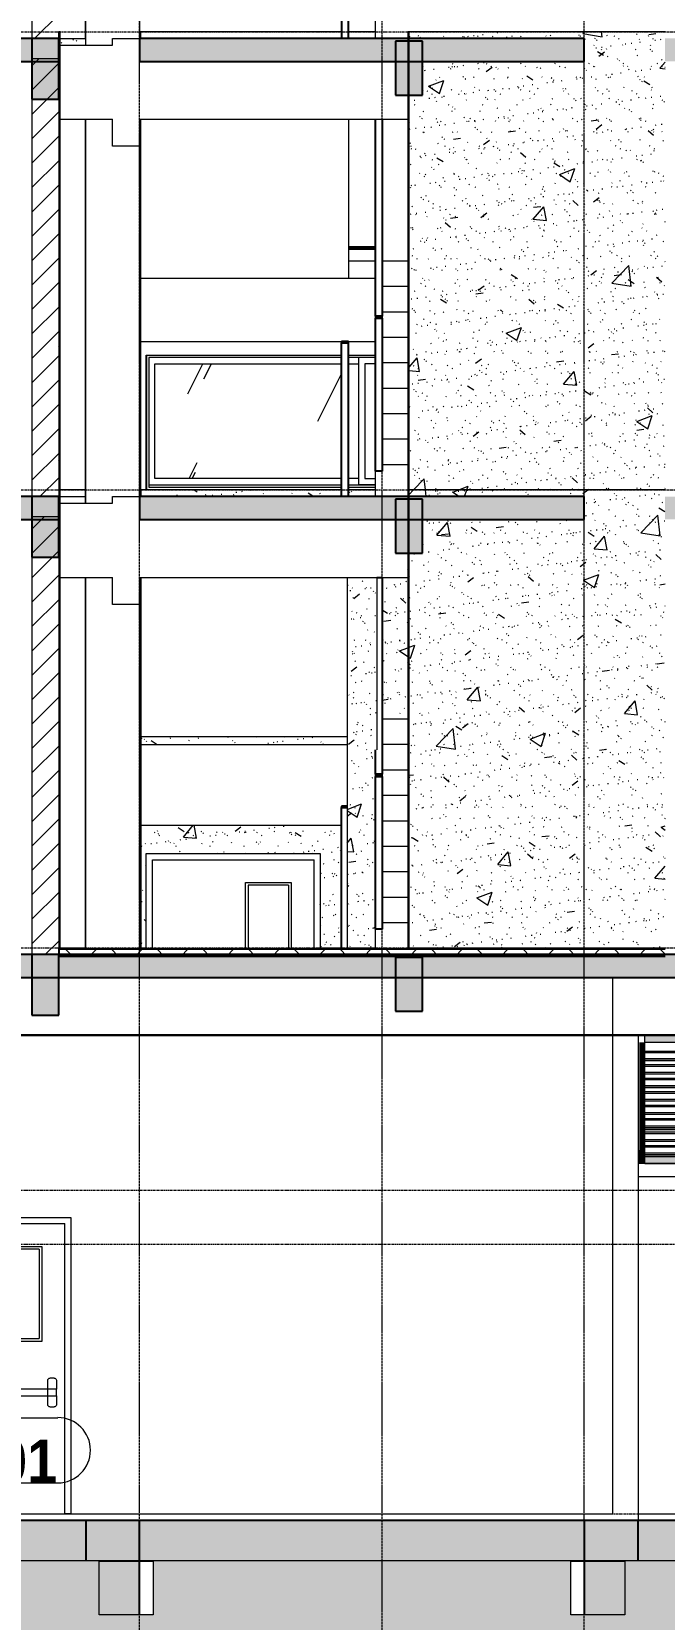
# Model space of a CAD drawing. Header units: millimetres. Extents: x 25061 to 259291, y -8723 to 35400.
# Drawn here: x 41853 to 46546, y -2783 to 9000 of the extents above; entities that cross this region are included whole.
import ezdxf

# ---------------------------------------------------------------- set-up
doc = ezdxf.new("R2010")
doc.units = ezdxf.units.MM
for name, pattern in [('1 NÉT CALL OUT', [6, 3, -3]), ('Centre', [31.75, 6.35, -4.7625, 15.875, -4.7625]), ('Grid Line', [22.225, 12.7, -3.175, 3.175, -3.175])]:
    doc.linetypes.add(name, pattern=pattern)
for name, color, linetype, lineweight in [('0-1', 7, 'Continuous', 5), ('A-CLNG-3', 13, 'Continuous', 18), ('A-CLNG-PATT-3', 13, 'Continuous', 9), ('A-DETL-GENF-1', 9, 'Continuous', 9), ('A-DETL-THIN', 151, 'Continuous', 9), ('A-DOOR', 31, 'Continuous', 9), ('A-DOOR-FRAM', 31, 'Continuous', 9), ('A-DOOR-IDEN', 31, 'Continuous', 9), ('A-FLOR-1', 10, 'Continuous', 25), ('A-FLOR-3', 192, 'Continuous', 25), ('A-FLOR-LEVL-2', 51, 'Centre', 9), ('A-FLOR-PATT-1', 7, 'Continuous', 9), ('A-FLOR-PATT-3', 8, 'Continuous', 9), ('A-GLAZ', 151, 'Continuous', 9), ('A-GLAZ-1', 7, '1 NÉT CALL OUT', 9), ('A-GLAZ-CWMG', 51, 'Continuous', 9), ('A-WALL', 113, 'Continuous', 9), ('A-WALL-1', 113, 'Continuous', 18), ('A-WALL-PATT-4', 111, 'Continuous', 9), ('I-WALL', 2, 'Continuous', 9), ('I-WALL-3', 2, 'Continuous', 18), ('S-BEAM-1', 12, 'Continuous', 5), ('S-BEAM-2', 10, 'Continuous', 25), ('S-BEAM-3', 7, 'Continuous', 9), ('S-COLS-1', 7, 'Continuous', 9), ('S-GRID-1', 1, 'Grid Line', 9), ('S-STRS', 31, 'Continuous', 9)]:
    doc.layers.add(name, color=color, linetype=linetype, lineweight=lineweight)
doc.styles.add('Arial_B_1', font='arialbd.ttf', dxfattribs={"width": 0.9, "height": 320})
pattern_1 = [(63.435, (82989.9, 14236.3), (-0.002, 1625.6), [567.96, -3066.99]), (63.435, (81364.3, 14236.3), (-0.002, 1625.6), [567.96, -3066.99]), (63.435, (83768.1, 14550.35), (-0.002, 1625.6), [567.96, -3066.99]), (63.435, (82142.5, 14550.35), (-0.002, 1625.6), [567.96, -3066.99]), (63.435, (83650.3, 14439.5), (-0.002, 1625.6), [567.96, -3066.99]), (63.435, (82024.7, 14439.5), (-0.002, 1625.6), [567.96, -3066.99]), (63.435, (83530.26, 15074.4), (-0.002, 1625.6), [276.055, -3358.896]), (63.435, (81904.66, 15074.4), (-0.002, 1625.6), [276.055, -3358.896]), (63.435, (83451.74, 14976.15), (-0.002, 1625.6), [567.96, -3066.99]), (63.435, (81826.14, 14976.15), (-0.002, 1625.6), [567.96, -3066.99]), (63.435, (83465.6, 15046.7), (-0.002, 1625.6), [567.96, -3066.99]), (63.435, (81840, 15046.7), (-0.002, 1625.6), [567.96, -3066.99]), (63.435, (82809.74, 14737.2), (-0.002, 1625.6), [567.96, -3066.99]), (63.435, (81184.14, 14737.2), (-0.002, 1625.6), [567.96, -3066.99]), (63.435, (82823.6, 14820.35), (-0.002, 1625.6), [567.96, -3066.99]), (63.435, (81198, 14820.35), (-0.002, 1625.6), [567.96, -3066.99]), (63.435, (82827.3, 14880.3), (-0.002, 1625.6), [567.96, -3066.99]), (63.435, (81201.7, 14880.3), (-0.002, 1625.6), [567.96, -3066.99])]
pattern_2 = [(50, (81080.3, 14125), (1165.978, -102.01), [121.92, -1341.12]), (355, (81080.3, 14125), (-225.554, 1222.763), [97.536, -1072.896]), (100.451, (81177.5, 14116.5), (940.433, 1120.746), [103.616, -1139.776]), (46.184, (81080.3, 14450.1), (1734.906, -269.074), [182.88, -2011.68]), (96.636, (81224.9, 14427.7), (1519.38, 1583.536), [155.424, -1709.665]), (351.184, (81080.3, 14450.1), (1519.39, 1583.52), [146.304, -1609.344]), (21, (81242.9, 14368.8), (970.332, -654.498), [121.92, -1341.12]), (326, (81242.9, 14368.8), (395.533, 1178.804), [97.536, -1072.896]), (71.451, (81323.7, 14314.3), (1365.87, 524.296), [103.616, -1139.776]), (37.5, (81080.3, 14125), (19.767, 541.1527), [53.645, -1006.246, 53.645, -1035.507, -1076.96]), (37.5, (81080.3, 14125), (19.767, 541.1527), [-2149.043, 53.645, -1023.315]), (7.5, (81080.3, 14125), (427.646, 641.156), [53.645, -567.334, 53.645, -981.862, -410.464]), (7.5, (81080.3, 14125), (427.646, 641.156), [-1656.486, 53.645, -356.819]), (327.5, (80717.8, 14125), (867.782, -36.665), [53.645, -352.755, 53.645, -1214.323, -1682.496]), (327.5, (80717.8, 14125), (867.782, -36.665), [-1674.368, 53.645, -1628.85]), (317.5, (80555.2, 14125), (948.028, 162.731), [53.645, -474.675, 53.645, -788.416, -1194.816]), (317.5, (80555.2, 14125), (948.028, 162.731), [-1370.38, 53.645, -1141.17])]
pattern_3 = [(37.5, (81080.3, 14125), (-5.1206, 156.61216), [5.364, -118.181, 5.364, -132.812, -132.08]), (37.5, (81080.3, 14125), (-5.1206, 156.61216), [-261.722, 5.364, -126.716]), (7.5, (81080.3, 14125), (143.847, 229.3842), [5.364, -61.285, 5.364, -105.989, -42.672]), (7.5, (81080.3, 14125), (143.847, 229.3842), [-178.003, 5.364, -37.308]), (327.5, (80980.33, 14125), (253.11758, 0.46008), [5.364, -35.276, 5.364, -140.94, -191.008]), (327.5, (80980.33, 14125), (253.11758, 0.46008), [-186.944, 5.364, -185.644]), (317.5, (80980.33, 14125), (244.3381, 71.3376), [5.364, -14.956, 5.364, -90.546, -109.728]), (317.5, (80980.33, 14125), (244.3381, 71.3376), [-116.23, 5.364, -104.364])]
pattern_4 = [(45, (81080.3, 14125), (-84.8528, 84.8528), [])]
pattern_5 = [(45, (81080.3, 14125), (-90.50967, 90.50967), [])]

# ---------------------------------------------------------------- blocks, each defined once
blk = doc.blocks.new('NCV_TKTC_KET CAU_rvt-1-TKCS_MẶT CẮT 1')
at = {"layer": 'A-FLOR-PATT-1'}
h = blk.add_hatch(color=256, dxfattribs=at)
h.paths.add_polyline_path([(127252, 8780), (127252, 8950), (118852, 8950), (118852, 8780), (126740, 8780)])
h.paths.add_polyline_path([(33955, 8780), (42053, 8780), (42053, 8950), (33653, 8950), (33653, 8780)])
h.paths.add_polyline_path([(46553, 8780), (54953, 8780), (54953, 8950), (46553, 8950)])
h.paths.add_polyline_path([(114352, 8780), (114352, 8950), (105952, 8950), (105952, 8780), (113942, 8780)])
h = blk.add_hatch(color=256, dxfattribs=at)
h.paths.add_polyline_path([(42653, 8780), (45953, 8780), (45953, 8950), (42653, 8950)])
h.paths.add_polyline_path([(118253, 8780), (118253, 8950), (114953, 8950), (114953, 8780), (117941, 8780)])
h = blk.add_hatch(color=256, dxfattribs=at)
h.paths.add_polyline_path([(33653, 5380), (42053, 5380), (42053, 5550), (33653, 5550)])
h.paths.add_polyline_path([(127252, 5380), (127252, 5550), (118852, 5550), (118852, 5380), (126740, 5380)])
h.paths.add_polyline_path([(46553, 5380), (54953, 5380), (54953, 5550), (46553, 5550)])
h.paths.add_polyline_path([(114352, 5380), (114352, 5550), (105952, 5550), (105952, 5380), (113942, 5380)])
h = blk.add_hatch(color=256, dxfattribs=at)
h.paths.add_polyline_path([(42653, 5380), (45953, 5380), (45953, 5550), (42653, 5550), (42653, 5493)])
h.paths.add_polyline_path([(115542, 5380), (118253, 5380), (118253, 5550), (114953, 5550), (114953, 5380)])
h = blk.add_hatch(color=256, dxfattribs=at)
h.paths.add_polyline_path([(127252, 1980), (127252, 2150), (105952, 2150), (105952, 1980), (126740, 1980)])
h.paths.add_polyline_path([(33955, 1980), (54953, 1980), (54953, 2150), (33653, 2150), (33653, 1980)])
h = blk.add_hatch(color=256, dxfattribs=at)
h.paths.add_polyline_path([(126853, -2350), (127253, -2350), (127253, -2050), (105952, -2050), (105952, -2350), (126740, -2350)])
h.paths.add_polyline_path([(33653, -2350), (54953, -2350), (54953, -2050), (33653, -2050)])
at = {"layer": 'S-BEAM-1'}
for points in [[(42053, 8500), (42053, 8950), (41853, 8950), (41853, 8500), (41954, 8500)], [(44753, 8530), (44753, 8930), (44553, 8930), (44553, 8530)], [(42053, 5100), (42053, 5550), (41853, 5550), (41853, 5100), (41954, 5100)], [(44753, 5130), (44753, 5530), (44553, 5530), (44553, 5130)], [(41853, 1700), (42053, 1700), (42053, 2150), (41853, 2150)], [(44753, 1730), (44753, 2130), (44553, 2130), (44553, 1730)], [(42353, -2750), (42653, -2750), (42653, -2050), (42253, -2050), (42253, -2350), (42353, -2350), (42353, -2719)], [(45953, -2750), (46253, -2750), (46253, -2350), (46353, -2350), (46353, -2050), (45953, -2050), (45953, -2715)]]:
    blk.add_hatch(color=256, dxfattribs=at).paths.add_polyline_path(points)
at = {"layer": 'A-FLOR-1'}
for p, q in [((42053, 8950), (33653, 8950)), ((42053, 8780), (42053, 8950)), ((45953, 8950), (42653, 8950)), ((42653, 8950), (42653, 8780)), ((45953, 8780), (45953, 8950)), ((33653, 8780), (42053, 8780)), ((42653, 8780), (45953, 8780)), ((42053, 5550), (33653, 5550)), ((42053, 5380), (42053, 5550)), ((45953, 5550), (42653, 5550)), ((42653, 5550), (42653, 5380)), ((45953, 5380), (45953, 5550)), ((33653, 5380), (42053, 5380)), ((42653, 5380), (45953, 5380)), ((54953, 2150), (33653, 2150)), ((33653, 1980), (54953, 1980)), ((54953, -2050), (33653, -2050)), ((42353, -2350), (42753, -2350)), ((45853, -2350), (46253, -2350))]:
    blk.add_line(p, q, dxfattribs=at)
at = {"layer": 'S-BEAM-2'}
for p, q in [((42053, 8950), (41853, 8950)), ((41853, 8950), (41853, 8500)), ((42053, 8500), (42053, 8950)), ((44753, 8930), (44553, 8930)), ((44553, 8930), (44553, 8530)), ((44753, 8530), (44753, 8930)), ((41853, 8500), (42053, 8500)), ((44553, 8530), (44753, 8530)), ((42053, 5550), (41853, 5550)), ((41853, 5550), (41853, 5100)), ((42053, 5100), (42053, 5550)), ((44753, 5530), (44553, 5530)), ((44553, 5530), (44553, 5130)), ((44753, 5130), (44753, 5530)), ((41853, 5100), (42053, 5100)), ((44553, 5130), (44753, 5130)), ((42053, 2150), (41853, 2150)), ((41853, 2150), (41853, 1700)), ((42053, 1700), (42053, 2150)), ((44753, 2130), (44553, 2130)), ((44553, 2130), (44553, 1730)), ((44753, 1730), (44753, 2130)), ((41853, 1700), (42053, 1700)), ((44553, 1730), (44753, 1730)), ((42653, -2050), (42253, -2050)), ((42253, -2050), (42253, -2350)), ((42653, -2750), (42653, -2050)), ((46353, -2050), (45953, -2050)), ((45953, -2050), (45953, -2750)), ((46353, -2350), (46353, -2050))]:
    blk.add_line(p, q, dxfattribs=at)
at = {"layer": 'S-BEAM-3'}
for p, q in [((42063, 8900), (42453, 8900)), ((42453, 8950), (42653, 8950)), ((42453, 8900), (42453, 8950)), ((42063, 8350), (42453, 8350)), ((42453, 8150), (42453, 8350)), ((42653, 8350), (42653, 8150)), ((42653, 8350), (44643, 8350)), ((42653, 8150), (42453, 8150)), ((42663, 6700), (44152, 6700)), ((44202, 6700), (44403, 6700)), ((42453, 5550), (42653, 5550)), ((42453, 5500), (42453, 5550)), ((42063, 5500), (42453, 5500)), ((42063, 4950), (42453, 4950)), ((42453, 4750), (42453, 4950)), ((42653, 4950), (42653, 4750)), ((42653, 4950), (44643, 4950)), ((42653, 4750), (42453, 4750)), ((42663, 3710), (44193, 3710)), ((42663, 3110), (44152, 3110))]:
    blk.add_line(p, q, dxfattribs=at)
at = {"layer": 'S-COLS-1'}
for p, q in [((42253, 8900), (42253, 11750)), ((42653, 11550), (42653, 8950)), ((42253, 5500), (42253, 8350)), ((42653, 8150), (42653, 5550)), ((42253, 2190), (42253, 4950)), ((42653, 4750), (42653, 2190)), ((45953, 2190), (45953, 2200)), ((46353, 2200), (46353, 2190)), ((46353, 1550), (46353, -2050))]:
    blk.add_line(p, q, dxfattribs=at)
blk = doc.blocks.new('FD_01 - FD_01-1200x2200mm-1787918-TKCS_MẶT CẮT 1')
at = {"layer": 'A-DOOR'}
for p, q in [((43437.564287, 2685), (43777.564287, 2685)), ((43437.564287, 2190), (43437.564287, 2685)), ((43457.564287, 2665), (43457.564287, 2190)), ((43757.564287, 2665), (43457.564287, 2665)), ((43757.564287, 2665), (43757.564287, 2190)), ((43777.564287, 2685), (43777.564287, 2190))]:
    blk.add_line(p, q, dxfattribs=at)
at = {"layer": 'A-DOOR-FRAM'}
for p, q in [((42747.564287, 2190), (42747.564287, 2855)), ((42747.564287, 2855), (43947.564287, 2855)), ((43947.564287, 2190), (43947.564287, 2855)), ((42702.564287, 2200), (42702.564287, 2190)), ((43992.564287, 2190), (43992.564287, 2200))]:
    blk.add_line(p, q, dxfattribs=at)
blk = doc.blocks.new('Railing - 50 x 10mm-V7-TKCS_MẶT CẮT 1')
at = {"layer": ''}
for p, q in [((44153, 10091), (44203, 10091)), ((44153, 8950), (44153, 10091)), ((44203, 8950), (44203, 10091))]:
    blk.add_line(p, q, dxfattribs=at)
blk = doc.blocks.new('Railing - 50 x 10mm-952826-TKCS_MẶT CẮT 1')
at = {"layer": ''}
for p, q in [((44403, 23877), (44403, 23873)), ((44403, 23873), (44453, 23873)), ((44403, 22739), (44403, 23873)), ((44453, 23873), (44453, 23877)), ((44453, 23873), (44453, 22739)), ((44453, 22739), (44403, 22739))]:
    blk.add_line(p, q, dxfattribs=at)
blk = doc.blocks.new('Railing - Railing-V8-TKCS_MẶT CẮT 1')
at = {"layer": ''}
for p, q in [((44403, 7400), (44203, 7400)), ((44203, 7390), (44403, 7390))]:
    blk.add_line(p, q, dxfattribs=at)
for name, p in [('Railing - 50 x 10mm-V7-TKCS_MẶT CẮT 1', (0, 0)), ('Railing - 50 x 10mm-952826-TKCS_MẶT CẮT 1', (0, -17000))]:
    blk.add_blockref(name, p)
blk = doc.blocks.new('Top Rail Type - Top Rail_Internal_-946822-TKCS_MẶT CẮT 1')
at = {"layer": ''}
for p, q in [((44203, 10100), (44153, 10100)), ((44153, 10100), (44153, 10091)), ((44203, 10091), (44203, 10100)), ((44403, 6889), (44403, 8350)), ((44453, 8350), (44453, 6889)), ((44403, 6889), (44403, 6877)), ((44453, 6889), (44403, 6889)), ((44403, 6877), (44453, 6877)), ((44453, 6877), (44453, 6889))]:
    blk.add_line(p, q, dxfattribs=at)
blk = doc.blocks.new('1_FAMILY RVT - W01-WxH 1000x3200-V10-TKCS_MẶT CẮT 1')
at = {"layer": 'A-GLAZ'}
h = blk.add_hatch(dxfattribs=at)
h.set_pattern_fill('FP_2', color=256, style=0, pattern_type=2)
h.set_pattern_definition(pattern_1)
h.paths.add_polyline_path([(44202, 5683), (44280, 5683), (44280, 6536), (44202, 6536), (44202, 5688)])
h.paths.add_polyline_path([(43553, 5683), (44152, 5683), (44152, 6536), (42766, 6536), (42766, 5683)])
h = blk.add_hatch(dxfattribs=at)
h.set_pattern_fill('FP_2', color=256, style=0, pattern_type=2)
h.set_pattern_definition(pattern_1)
h.paths.add_polyline_path([(44403, 5683), (44403, 6536), (44325, 6536), (44325, 5683), (44353, 5683)])
for p, q in [((42703, 6600), (44152, 6600)), ((42703, 6600), (42703, 5600)), ((44202, 6600), (44403, 6600)), ((42722, 6581), (42722, 5619)), ((44152, 6581), (42722, 6581)), ((42766, 6536), (44152, 6536)), ((42766, 5683), (42766, 6536)), ((44403, 6581), (44202, 6581)), ((44202, 6536), (44280, 6536)), ((44280, 5638), (44280, 6581)), ((44403, 6536), (44325, 6536)), ((44325, 6536), (44325, 5683)), ((44152, 5683), (42766, 5683)), ((44280, 5683), (44202, 5683)), ((44325, 5683), (44403, 5683)), ((42722, 5638), (44152, 5638)), ((42722, 5619), (44152, 5619)), ((44202, 5638), (44403, 5638)), ((44202, 5619), (44403, 5619)), ((44403, 5638), (44280, 5638))]:
    blk.add_line(p, q, dxfattribs=at)
blk = doc.blocks.new('Railing - 50 x 10mm-1528282-TKCS_MẶT CẮT 1')
at = {"layer": ''}
for p, q in [((44152, 3243), (44193, 3243)), ((44152, 2190), (44152, 3243)), ((44202, 2190), (44202, 2200))]:
    blk.add_line(p, q, dxfattribs=at)
blk = doc.blocks.new('Railing - Railing-1747845-TKCS_MẶT CẮT 1')
blk.add_blockref('Railing - 50 x 10mm-1528282-TKCS_MẶT CẮT 1', (0, 0))
blk = doc.blocks.new('Top Rail Type - Top Rail_Internal_-1747850-TKCS_MẶT CẮT 1')
at = {"layer": ''}
for p, q in [((44193, 3252), (44152, 3252)), ((44152, 3252), (44152, 3243))]:
    blk.add_line(p, q, dxfattribs=at)
blk = doc.blocks.new('Railing - Railing-1747911-TKCS_MẶT CẮT 1')
for name, p in [('Railing - 50 x 10mm-V7-TKCS_MẶT CẮT 1', (-1, -3400)), ('Railing - 50 x 10mm-952826-TKCS_MẶT CẮT 1', (0, -20400))]:
    blk.add_blockref(name, p)
blk = doc.blocks.new('Top Rail Type - Top Rail_Internal_-1747916-TKCS_MẶT CẮT 1')
at = {"layer": ''}
for p, q in [((44202, 6700), (44152, 6700)), ((44152, 6700), (44152, 6691)), ((44202, 6691), (44202, 6700)), ((44453, 4950), (44453, 4947)), ((44453, 4947), (44413, 4947)), ((44453, 4947), (44453, 3489)), ((44403, 3489), (44403, 3671)), ((44403, 3489), (44403, 3477)), ((44453, 3489), (44403, 3489)), ((44403, 3477), (44453, 3477)), ((44453, 3477), (44453, 3489))]:
    blk.add_line(p, q, dxfattribs=at)
blk = doc.blocks.new('FD_01 - FD_01-1200x2200mm-V12-TKCS_MẶT CẮT 1')
at = {"layer": 'A-DOOR'}
for p, q in [((41588, -15), (41928, -15)), ((41588, -720), (41588, -15)), ((41608, -35), (41608, -700)), ((41908, -35), (41608, -35)), ((41908, -35), (41908, -700)), ((41928, -15), (41928, -720)), ((41608, -700), (41908, -700)), ((41928, -720), (41588, -720)), ((41972, -1075), (41972, -1011)), ((41991, -992), (42016, -992)), ((42035, -1011), (42035, -1075)), ((41297, -1075), (40960, -1075)), ((40960, -1075), (40960, -1125)), ((40960, -1125), (41297, -1125)), ((41297, -1075), (41297, -1125)), ((41972, -1075), (41297, -1075)), ((41297, -1125), (41972, -1125)), ((41972, -1125), (41972, -1075)), ((42035, -1075), (41972, -1075)), ((41972, -1125), (42035, -1125)), ((41972, -1189), (41972, -1125)), ((42035, -1125), (42035, -1075)), ((42035, -1125), (42035, -1189)), ((42016, -1208), (41991, -1208))]:
    blk.add_line(p, q, dxfattribs=at)
at = {"layer": 'A-DOOR', "flags": 128}
for points in [[(41972, -1011), (41972, -1007), (41973, -1003), (41976, -999), (41979, -996), (41982, -994), (41986, -993), (41991, -992)], [(42016, -992), (42020, -993), (42024, -994), (42028, -996), (42031, -999), (42033, -1003), (42035, -1007), (42035, -1011)], [(41991, -1208), (41986, -1207), (41982, -1206), (41979, -1204), (41976, -1201), (41973, -1197), (41972, -1193), (41972, -1189)], [(42035, -1189), (42035, -1193), (42033, -1197), (42031, -1201), (42028, -1204), (42024, -1206), (42020, -1207), (42016, -1208)]]:
    blk.add_lwpolyline(points, dxfattribs=at)
at = {"layer": 'A-DOOR-FRAM'}
for p, q in [((40898, -2000), (40898, 155)), ((40898, 155), (42098, 155)), ((42098, -2000), (42098, 155)), ((40853, -2000), (40898, -2000)), ((42143, -2000), (42098, -2000))]:
    blk.add_line(p, q, dxfattribs=at)
blk = doc.blocks.new('Rectangular Mullion - 50 x 100mm-2333347-TKCS_MẶT CẮT 1')
at = {"layer": 'A-GLAZ-CWMG'}
blk.add_hatch(color=256, dxfattribs=at).paths.add_polyline_path([(46753, 1500), (47303, 1500), (47303, 1550), (46403, 1550), (46403, 1500), (46653, 1500)])
for p, q in [((46403, 1500), (46403, 1550)), ((47303, 1550), (47303, 1500)), ((46403, 1500), (47303, 1500))]:
    blk.add_line(p, q, dxfattribs=at)
blk = doc.blocks.new('Rectangular Mullion - 50 x 100mm-2333349-TKCS_MẶT CẮT 1')
at = {"layer": 'A-GLAZ-CWMG'}
blk.add_hatch(color=256, dxfattribs=at).paths.add_polyline_path([(46753, 600), (47303, 600), (47303, 650), (46403, 650), (46403, 600)])
for p, q in [((46403, 600), (46403, 650)), ((47303, 650), (46403, 650)), ((46403, 600), (47303, 600)), ((47303, 650), (47303, 600))]:
    blk.add_line(p, q, dxfattribs=at)
blk = doc.blocks.new('Rectangular Mullion - 50 x 100mm-V22-TKCS_MẶT CẮT 1')
at = {"layer": 'A-GLAZ-CWMG'}
blk.add_hatch(color=256, dxfattribs=at).paths.add_polyline_path([(46402.564287, 600), (46402.564287, 700), (46352.564287, 700), (46352.564287, 600)])
for q in [(46352.564287, 600), (46402.564287, 700)]:
    blk.add_line((46402.564287, 600), q, dxfattribs=at)
blk = doc.blocks.new('Rectangular Mullion - 50 x 100mm-2333212-TKCS_MẶT CẮT 1')
at = {"layer": 'A-GLAZ-CWMG'}
blk.add_hatch(color=256, dxfattribs=at).paths.add_polyline_path([(38662.635618, 700), (38702.635618, 700), (38702.635618, 800), (38662.635618, 800)])
blk.add_line((38702.635618, 700), (38702.635618, 800), dxfattribs=at)
blk = doc.blocks.new('Rectangular Mullion - MULLION LA SACH-2333351-TKCS_MẶT CẮT 1')
at = {"layer": 'A-GLAZ-CWMG'}
for p, q in [((46403, 734), (47303, 734)), ((46403, 734), (47303, 734)), ((46403, 723), (47303, 723)), ((47303, 676), (46403, 676)), ((46403, 666), (47303, 666)), ((46403, 666), (47303, 666)), ((46403, 665), (47303, 665))]:
    blk.add_line(p, q, dxfattribs=at)
blk = doc.blocks.new('STN_Door Tag - STN_Door Tag-1788670-TKCS_MẶT CẮT 1')
at = {"layer": 'A-DOOR-IDEN'}
for p, q in [((37399, 27404), (38487, 27404)), ((37399, 26921), (38487, 26921))]:
    blk.add_line(p, q, dxfattribs=at)
for centre, start, end in [((37399, 27163), 90, 270), ((38487, 27163), 270, 90)]:
    blk.add_arc(centre, 242, start, end, dxfattribs=at)

msp = doc.modelspace()

# ---------------------------------------------------------------- hatches: boundary and pattern name
at = {"layer": 'A-CLNG-PATT-3'}
h = msp.add_hatch(dxfattribs=at)
h.set_pattern_fill('FP_7', color=256, style=0, pattern_type=2)
h.set_pattern_definition([(0, (81080.3, 14125), (1300.48, 325.12), [53.645, -921.715, 53.645, -6123.635]), (0, (81080.3, 14125), (1300.48, 325.12), [-1029.005, -921.715, 53.645, -1897.075, -3251.2]), (0, (81080.3, 14125), (1300.48, 325.12), [-3901.44, 53.645, -921.715, 53.645, -2222.195]), (0, (81080.3, 14125), (1300.48, 325.12), [-4930.445, -596.595, 53.645, -1571.955]), (120, (81567.98, 14287.56), (-931.8022, 963.6887), [53.645, -921.715, -6177.28]), (120, (81567.98, 14287.56), (-931.8022, 963.6887), [-975.36, 53.645, -921.715, -5201.92]), (120, (81567.98, 14287.56), (-931.8022, 963.6887), [-1950.72, 53.645, -1897.075, -3251.2]), (120, (81567.98, 14287.56), (-931.8022, 963.6887), [-3901.44, 53.645, -921.715, -2275.84]), (120, (81567.98, 14287.56), (-931.8022, 963.6887), [-4876.8, 53.645, -596.595, -1625.6]), (120, (81567.98, 14287.56), (-931.8022, 963.6887), [-5527.04, 53.645, -1571.955]), (240, (81730.54, 14937.8), (-368.6778, -1288.8087), [53.645, -921.715, -6177.28]), (240, (81730.54, 14937.8), (-368.6778, -1288.8087), [-975.36, 53.645, -921.715, -5201.92]), (240, (81730.54, 14937.8), (-368.6778, -1288.8087), [-1950.72, 53.645, -1897.075, -3251.2]), (240, (81730.54, 14937.8), (-368.6778, -1288.8087), [-3901.44, 53.645, -921.715, -2275.84]), (240, (81730.54, 14937.8), (-368.6778, -1288.8087), [-4876.8, 53.645, -596.595, -1625.6]), (240, (81730.54, 14937.8), (-368.6778, -1288.8087), [-5527.04, 53.645, -1571.955])])
h.paths.add_polyline_path([(106252.6, 1550), (126952.6, 1550), (126952.6, 1555), (106252.6, 1555)])
h.paths.add_polyline_path([(33955, 1550), (54652.6, 1550), (54652.6, 1555), (33952.6, 1555), (33952.6, 1550)])
at = {"layer": 'A-DETL-GENF-1'}
h = msp.add_hatch(dxfattribs=at)
h.set_pattern_fill('FP_32', color=256, style=0, pattern_type=2)
h.set_pattern_definition([(0, (81080.3, 14125), (774.192, 774.192), [774.192, -774.192]), (0, (81080.3, 14415.3), (774.192, 774.192), [774.192, -774.192]), (0, (81080.3, 14705.64), (774.192, 774.192), [774.192, -774.192]), (90, (81177.1, 14802.4), (-774.192, 774.192), [774.192, -774.192]), (90, (81467.4, 14802.4), (-774.192, 774.192), [774.192, -774.192]), (90, (81757.7, 14802.4), (-774.192, 774.192), [774.192, -774.192])])
h.paths.add_polyline_path([(29155.7, -4846.7), (131539.2, -4846.7), (131539.2, -172.5), (129801.5, -74.5), (127252.6, -74.5), (127252.6, -2750), (126852.6, -2750), (126852.6, -2350), (122802.7, -2350), (122802.7, -2750), (122402.7, -2750), (122402.7, -2350), (118552.2, -2350), (118552.2, -2750), (118152.4, -2750), (118152.4, -2350), (115052.8, -2350), (115052.8, -2750), (114652.8, -2750), (114652.8, -2350), (111633.9, -2350), (111633.9, -2750), (111215.1, -2750), (111215.1, -2350), (107235.6, -2350), (107235.6, -3550), (107285.6, -3550), (107285.6, -3600), (105055, -3600), (105055, -3550), (105105, -3550), (105105, -2050), (105952.6, -2050), (105952.6, 200), (54952.6, 200), (54952.6, -2050), (55792.6, -2050), (55792.6, -3550), (55842.6, -3550), (55842.6, -3600), (53619.6, -3600), (53619.6, -3550), (53669.6, -3550), (53669.6, -2350), (49690, -2350), (49690, -2750), (49273.2, -2750), (49273.2, -2350), (46252.6, -2350), (46252.6, -2750), (45852.6, -2750), (45852.6, -2350), (42752.6, -2350), (42752.6, -2750), (42352.6, -2750), (42352.6, -2350), (38502.7, -2350), (38502.7, -2750), (38102.7, -2750), (38102.7, -2350), (34052.6, -2350), (34052.6, -2750), (33652.6, -2750), (33652.6, 0), (31103.5, 0), (29155.7, -121.7), (29155.7, -4610)])
at = {"layer": 'A-FLOR-PATT-3'}
h = msp.add_hatch(dxfattribs=at)
h.set_pattern_fill('FP_10', color=256, style=0, pattern_type=2)
h.set_pattern_definition([(45, (81080.3, 14125), (-169.7056, 169.7056), []), (135, (81080.3, 14125), (-169.7056, -169.7056), [])])
h.paths.add_polyline_path([(45953, 2140), (46552.6, 2140), (46552.6, 2190), (42052.6, 2190), (42052.6, 2140), (45153.1, 2140)])
at = {"layer": 'A-WALL-PATT-4'}
h = msp.add_hatch(dxfattribs=at)
h.set_pattern_fill('FP_8', color=256, style=0, pattern_type=2)
h.set_pattern_definition(pattern_5)
h.paths.add_polyline_path([(42052.6, 8950), (42052.6, 12200), (41852.6, 12200), (41852.6, 8950), (41953.7, 8950)])
h = msp.add_hatch(dxfattribs=at)
h.set_pattern_fill('FP_3', color=256, style=0, pattern_type=2)
h.set_pattern_definition(pattern_4)
h.paths.add_polyline_path([(42052.6, 5600), (42062.6, 5600), (42062.6, 9000), (42052.6, 9000), (42052.6, 6101.2)])
h = msp.add_hatch(dxfattribs=at)
h.set_pattern_fill('FP_4', color=256, style=0, pattern_type=2)
h.set_pattern_definition(pattern_2)
h.paths.add_polyline_path([(42662.6, 5600), (42662.6, 8350), (42652.6, 8350), (42652.6, 5600)])
h.paths.add_polyline_path([(42252.6, 8900), (42252.6, 8950), (42062.6, 8950), (42062.6, 8900)])
h.paths.add_polyline_path([(42662.6, 8950), (42662.6, 9000), (42652.6, 9000), (42653.7, 8950)])
h = msp.add_hatch(dxfattribs=at)
h.set_pattern_fill('FP_5', color=256, style=0, pattern_type=2)
h.set_pattern_definition(pattern_3)
h.paths.add_polyline_path([(42662.6, 5600), (42662.6, 8350), (42652.6, 8350), (42652.6, 5600)])
h.paths.add_polyline_path([(42252.6, 8900), (42252.6, 8950), (42062.6, 8950), (42062.6, 8900)])
h.paths.add_polyline_path([(42662.6, 8950), (42662.6, 9000), (42652.6, 9000), (42653.7, 8950)])
h = msp.add_hatch(dxfattribs=at)
h.set_pattern_fill('FP_3', color=256, style=0, pattern_type=2)
h.set_pattern_definition(pattern_4)
h.paths.add_polyline_path([(44642.6, 5600), (44652.6, 5600), (44652.6, 9000), (44642.6, 9000), (44642.6, 6101.2)])
h = msp.add_hatch(dxfattribs=at)
h.set_pattern_fill('FP_4', color=256, style=0, pattern_type=2)
h.set_pattern_definition(pattern_2)
h.paths.add_polyline_path([(46552.6, 5600), (46552.5, 9000), (44652.6, 9000), (44652.6, 8950), (45952.6, 8950), (45952.6, 8780), (44752.6, 8780), (44752.6, 8530), (44652.6, 8530), (44652.6, 5600), (45953, 5600)])
h = msp.add_hatch(dxfattribs=at)
h.set_pattern_fill('FP_5', color=256, style=0, pattern_type=2)
h.set_pattern_definition(pattern_3)
h.paths.add_polyline_path([(46552.6, 5600), (46552.5, 9000), (44652.6, 9000), (44652.6, 8950), (45952.6, 8950), (45952.6, 8780), (44752.6, 8780), (44752.6, 8530), (44652.6, 8530), (44652.6, 5600), (45953, 5600)])
h = msp.add_hatch(dxfattribs=at)
h.set_pattern_fill('FP_8', color=256, style=0, pattern_type=2)
h.set_pattern_definition(pattern_5)
h.paths.add_polyline_path([(41852.6, 5550), (42052.6, 5550), (42052.6, 8800), (41852.6, 8800)])
h = msp.add_hatch(dxfattribs=at)
h.set_pattern_fill('FP_3', color=256, style=0, pattern_type=2)
h.set_pattern_definition(pattern_4)
h.paths.add_polyline_path([(42052.6, 2200), (42062.6, 2200), (42062.6, 5600), (42052.6, 5600), (42052.6, 2451.9)])
h = msp.add_hatch(dxfattribs=at)
h.set_pattern_fill('FP_4', color=256, style=0, pattern_type=2)
h.set_pattern_definition(pattern_2)
h.paths.add_polyline_path([(42652.6, 2200), (42662.6, 2200), (42662.6, 4950), (42652.6, 4950), (42652.6, 2451.9)])
h.paths.add_polyline_path([(42652.6, 5550), (42662.6, 5550), (42662.6, 5600), (42652.6, 5600)])
h = msp.add_hatch(dxfattribs=at)
h.set_pattern_fill('FP_5', color=256, style=0, pattern_type=2)
h.set_pattern_definition(pattern_3)
h.paths.add_polyline_path([(42652.6, 2200), (42662.6, 2200), (42662.6, 4950), (42652.6, 4950), (42652.6, 2451.9)])
h.paths.add_polyline_path([(42652.6, 5550), (42662.6, 5550), (42662.6, 5600), (42652.6, 5600)])
h = msp.add_hatch(dxfattribs=at)
h.set_pattern_fill('FP_4', color=256, style=0, pattern_type=2)
h.set_pattern_definition(pattern_2)
h.paths.add_polyline_path([(42702.6, 2200), (42702.6, 2900), (43992.6, 2900), (43992.6, 2200), (44152.2, 2200), (44152.2, 3110), (42662.6, 3110), (42662.6, 2200)])
h.paths.add_polyline_path([(42662.6, 3710), (44192.6, 3710), (44192.6, 3770), (42662.6, 3770)])
h.paths.add_polyline_path([(42687.2, 5550), (44151.8, 5550), (44151.8, 5600), (42662.6, 5600), (42663.3, 5550)])
h = msp.add_hatch(dxfattribs=at)
h.set_pattern_fill('FP_5', color=256, style=0, pattern_type=2)
h.set_pattern_definition(pattern_3)
h.paths.add_polyline_path([(42702.6, 2200), (42702.6, 2900), (43992.6, 2900), (43992.6, 2200), (44152.2, 2200), (44152.2, 3110), (42662.6, 3110), (42662.6, 2200)])
h.paths.add_polyline_path([(42662.6, 3710), (44192.6, 3710), (44192.6, 3770), (42662.6, 3770)])
h.paths.add_polyline_path([(42687.2, 5550), (44151.8, 5550), (44151.8, 5600), (42662.6, 5600), (42663.3, 5550)])
h = msp.add_hatch(dxfattribs=at)
h.set_pattern_fill('FP_4', color=256, style=0, pattern_type=2)
h.set_pattern_definition(pattern_2)
h.paths.add_polyline_path([(44353.3, 2200), (44402.6, 2200), (44402.6, 4950), (44192.6, 4950), (44192.6, 2200)])
h.paths.add_polyline_path([(44201.8, 5550), (44402.6, 5550), (44402.6, 5600), (44201.8, 5600)])
h = msp.add_hatch(dxfattribs=at)
h.set_pattern_fill('FP_5', color=256, style=0, pattern_type=2)
h.set_pattern_definition(pattern_3)
h.paths.add_polyline_path([(44353.3, 2200), (44402.6, 2200), (44402.6, 4950), (44192.6, 4950), (44192.6, 2200)])
h.paths.add_polyline_path([(44201.8, 5550), (44402.6, 5550), (44402.6, 5600), (44201.8, 5600)])
h = msp.add_hatch(dxfattribs=at)
h.set_pattern_fill('FP_3', color=256, style=0, pattern_type=2)
h.set_pattern_definition(pattern_4)
h.paths.add_polyline_path([(44642.6, 2200), (44652.6, 2200), (44652.6, 5600), (44642.6, 5600), (44642.6, 2451.9)])
h = msp.add_hatch(dxfattribs=at)
h.set_pattern_fill('FP_4', color=256, style=0, pattern_type=2)
h.set_pattern_definition(pattern_2)
h.paths.add_polyline_path([(44652.6, 2200), (46552.6, 2200), (46552.5, 5600), (44652.6, 5600), (44652.6, 5550), (45952.6, 5550), (45952.6, 5380), (44752.6, 5380), (44752.6, 5130), (44652.6, 5130), (44652.6, 2451.9)])
h = msp.add_hatch(dxfattribs=at)
h.set_pattern_fill('FP_5', color=256, style=0, pattern_type=2)
h.set_pattern_definition(pattern_3)
h.paths.add_polyline_path([(44652.6, 2200), (46552.6, 2200), (46552.5, 5600), (44652.6, 5600), (44652.6, 5550), (45952.6, 5550), (45952.6, 5380), (44752.6, 5380), (44752.6, 5130), (44652.6, 5130), (44652.6, 2451.9)])
h = msp.add_hatch(dxfattribs=at)
h.set_pattern_fill('FP_8', color=256, style=0, pattern_type=2)
h.set_pattern_definition(pattern_5)
h.paths.add_polyline_path([(41953.7, 2150), (42052.6, 2150), (42052.6, 5400), (41852.6, 5400), (41852.6, 2150)])
h = msp.add_hatch(dxfattribs=at)
h.set_pattern_fill('FP_5', color=256, style=0, pattern_type=2)
h.set_pattern_definition(pattern_3)
h.paths.add_polyline_path([(44403, 2388.9), (44403, 3670.5), (44412.6, 3670.5), (44412.6, 4950), (44402.6, 4950), (44402.6, 2388.9)])
h = msp.add_hatch(dxfattribs=at)
h.set_pattern_fill('FP_4', color=256, style=0, pattern_type=2)
h.set_pattern_definition(pattern_2)
h.paths.add_polyline_path([(44642.6, 3900), (44642.6, 4950), (44453, 4950), (44453, 3900), (44538.5, 3900)])
h = msp.add_hatch(dxfattribs=at)
h.set_pattern_fill('FP_5', color=256, style=0, pattern_type=2)
h.set_pattern_definition(pattern_3)
h.paths.add_polyline_path([(44642.6, 3900), (44642.6, 4950), (44453, 4950), (44453, 3900), (44538.5, 3900)])

# ---------------------------------------------------------------- linework, layer by layer
at = {"layer": 'A-CLNG-3'}
for p, q in [((54652.6, 1555), (33952.6, 1555)), ((33952.6, 1550), (54652.6, 1550))]:
    msp.add_line(p, q, dxfattribs=at)
at = {"layer": 'A-DETL-THIN'}
for p, q in [((42352.6, -2350), (38502.7, -2350)), ((42352.6, -2750), (42352.6, -2350)), ((45852.6, -2350), (42752.6, -2350)), ((42752.6, -2350), (42752.6, -2750)), ((45852.6, -2750), (45852.6, -2350)), ((49273.2, -2350), (46252.6, -2350)), ((46252.6, -2350), (46252.6, -2750)), ((42752.6, -2750), (42352.6, -2750)), ((46252.6, -2750), (45852.6, -2750))]:
    msp.add_line(p, q, dxfattribs=at)
at = {"layer": 'A-FLOR-3'}
for p, q in [((46552.6, 2190), (42052.6, 2190)), ((42052.6, 2190), (42052.6, 2140)), ((42052.6, 2140), (46552.6, 2140))]:
    msp.add_line(p, q, dxfattribs=at)
at = {"layer": 'A-FLOR-LEVL-2'}
for p, q in [((25061.1, 9000), (134152.6, 9000)), ((25061.1, 5600), (134152.6, 5600)), ((25061.1, 2200), (134152.6, 2200)), ((134152.6, 400), (25061.1, 400)), ((132120.6, 0), (25061.1, 0)), ((25061.1, -2000), (132120.6, -2000))]:
    msp.add_line(p, q, dxfattribs=at)
at = {"layer": 'A-WALL'}
for p, q in [((42252.6, 8950), (42252.6, 11750)), ((44152.6, 9000), (42662.6, 9000)), ((44402.6, 9000), (44202.6, 9000)), ((42062.6, 8950), (42252.6, 8950)), ((42252.6, 5500), (42252.6, 8350)), ((42702.6, 5600), (42702.6, 6600)), ((42702.6, 6600), (44151.8, 6600)), ((44201.8, 6600), (44402.6, 6600)), ((42252.6, 5600), (42062.6, 5600)), ((42062.6, 5550), (42252.6, 5550)), ((42252.6, 2200), (42252.6, 4950)), ((42062.6, 2200), (42252.6, 2200)), ((46162.6, 1980), (46162.6, 1555)), ((46162.6, 1550), (46162.6, -2000)), ((47302.6, 850), (46402.6, 850)), ((48302.6, 600), (46352.6, 600)), ((54242.6, 500), (46352.6, 500)), ((40852.6, 200), (42142.6, 200)), ((42142.6, 200), (42142.6, -2000)), ((40742.6, -2000), (46162.6, -2000)), ((45952.6, -2050), (45952.6, -2000)), ((46352.6, -2000), (54642.6, -2000))]:
    msp.add_line(p, q, dxfattribs=at)
at = {"layer": 'A-WALL-1'}
for p, q in [((41852.6, 12200), (41852.6, 8950)), ((42052.6, 8950), (42052.6, 9000)), ((41852.6, 8950), (42052.6, 8950)), ((41852.6, 8800), (41852.6, 5550)), ((42052.6, 8800), (41852.6, 8800)), ((41852.6, 5550), (42052.6, 5550)), ((41852.6, 5400), (41852.6, 2150)), ((42052.6, 5400), (41852.6, 5400)), ((41852.6, 2150), (42052.6, 2150)), ((42052.6, 2150), (42052.6, 2200))]:
    msp.add_line(p, q, dxfattribs=at)
at = {"layer": 'I-WALL'}
for p, q in [((42662.6, 9000), (42652.6, 9000)), ((42662.6, 8950), (42662.6, 9000)), ((46552.6, 9000), (44652.6, 9000)), ((42662.6, 5600), (42662.6, 8350)), ((42652.6, 5600), (42662.6, 5600)), ((42662.6, 5600), (42662.6, 5550)), ((44151.8, 5600), (42662.6, 5600)), ((44402.6, 5600), (44201.8, 5600)), ((46552.6, 5600), (44652.6, 5600)), ((42662.6, 4950), (42662.6, 2200)), ((44192.6, 4950), (44192.6, 2200)), ((44412.6, 4950), (44412.6, 3670.5)), ((42702.6, 2200), (42702.6, 2900)), ((42702.6, 2900), (43992.6, 2900)), ((43992.6, 2900), (43992.6, 2200)), ((42652.6, 2200), (42702.6, 2200)), ((43992.6, 2200), (44152.2, 2200)), ((44192.6, 2200), (44402.6, 2200)), ((44652.6, 2200), (46552.6, 2200))]:
    msp.add_line(p, q, dxfattribs=at)
at = {"layer": 'I-WALL-3'}
for p, q in [((42062.6, 9000), (42052.6, 9000)), ((42062.6, 2200), (42062.6, 9000)), ((44642.6, 9000), (44642.6, 2200)), ((44652.6, 9000), (44642.6, 9000)), ((44652.6, 2200), (44652.6, 9000)), ((42052.6, 8950), (42052.6, 2200)), ((42062.6, 5600), (42052.6, 5600)), ((44652.6, 5600), (44642.6, 5600)), ((42052.6, 2200), (42062.6, 2200)), ((44642.6, 2200), (44652.6, 2200))]:
    msp.add_line(p, q, dxfattribs=at)
at = {"layer": 'S-GRID-1'}
for p, q in [((42652.6, -3283.1), (42652.6, 30285.9)), ((44452.6, -3283.1), (44452.6, 30285.9)), ((45952.6, -3283.1), (45952.6, 30285.9))]:
    msp.add_line(p, q, dxfattribs=at)
at = {"layer": 'S-STRS'}
for p, q in [((44402.6, 8950), (44402.6, 9188.9)), ((44203, 8350), (44203, 8247.9)), ((44203, 8247.9), (44203, 8059)), ((44203, 8059), (44203, 7870.1)), ((44203, 7870.1), (44203, 7681.3)), ((44203, 7681.3), (44203, 7492.4)), ((44203, 7492.4), (44203, 7303.5)), ((44203, 7303.5), (44203, 7170)), ((44203, 7300), (44402.6, 7300)), ((44402.6, 7300), (44402.6, 7111.1)), ((44453, 7300), (44642.6, 7300)), ((42662.6, 7170), (44203, 7170)), ((44203, 7170), (44402.6, 7170)), ((44402.6, 6922.2), (44402.6, 7111.1)), ((44453, 7111.1), (44642.6, 7111.1)), ((44402.6, 6733.3), (44402.6, 6922.2)), ((44453, 6922.2), (44642.6, 6922.2)), ((44402.6, 6544.4), (44402.6, 6733.3)), ((44453, 6733.3), (44642.6, 6733.3)), ((44402.6, 6355.6), (44402.6, 6544.4)), ((44453, 6544.4), (44642.6, 6544.4)), ((44402.6, 6166.7), (44402.6, 6355.6)), ((44453, 6355.6), (44642.6, 6355.6)), ((44402.6, 5977.8), (44402.6, 6166.7)), ((44453, 6166.7), (44642.6, 6166.7)), ((44402.6, 5788.9), (44402.6, 5977.8)), ((44453, 5977.8), (44642.6, 5977.8)), ((44402.6, 5550), (44402.6, 5788.9)), ((44453, 5788.9), (44642.6, 5788.9)), ((44453, 3900), (44642.6, 3900)), ((42662.6, 3770), (44192.6, 3770)), ((44453, 3711.1), (44642.6, 3711.1)), ((44453, 3522.2), (44642.6, 3522.2)), ((44453, 3333.3), (44642.6, 3333.3)), ((44453, 3144.4), (44642.6, 3144.4)), ((44453, 2955.6), (44642.6, 2955.6)), ((44453, 2766.7), (44642.6, 2766.7)), ((44453, 2577.8), (44642.6, 2577.8)), ((44402.6, 2190), (44402.6, 2388.9)), ((44453, 2388.9), (44642.6, 2388.9))]:
    msp.add_line(p, q, dxfattribs=at)

# ---------------------------------------------------------------- block references
at = {"layer": ''}
for name in ['Top Rail Type - Top Rail_Internal_-946822-TKCS_MẶT CẮT 1', 'Railing - Railing-V8-TKCS_MẶT CẮT 1', 'Top Rail Type - Top Rail_Internal_-1747916-TKCS_MẶT CẮT 1', 'Railing - Railing-1747911-TKCS_MẶT CẮT 1', 'Top Rail Type - Top Rail_Internal_-1747850-TKCS_MẶT CẮT 1', 'Railing - Railing-1747845-TKCS_MẶT CẮT 1']:
    msp.add_blockref(name, (0, 0), dxfattribs=at)
at = {"layer": '0-1'}
msp.add_blockref('NCV_TKTC_KET CAU_rvt-1-TKCS_MẶT CẮT 1', (0, 0), dxfattribs=at)
at = {"layer": 'A-DOOR'}
for name in ['FD_01 - FD_01-1200x2200mm-1787918-TKCS_MẶT CẮT 1', 'FD_01 - FD_01-1200x2200mm-V12-TKCS_MẶT CẮT 1']:
    msp.add_blockref(name, (0, 0), dxfattribs=at)
at = {"layer": 'A-DOOR-IDEN'}
msp.add_blockref('STN_Door Tag - STN_Door Tag-1788670-TKCS_MẶT CẮT 1', (3559.5, -28691.4), dxfattribs=at)
at = {"layer": 'A-GLAZ-1'}
msp.add_blockref('1_FAMILY RVT - W01-WxH 1000x3200-V10-TKCS_MẶT CẮT 1', (0, 0), dxfattribs=at)
at = {"layer": 'A-GLAZ-CWMG'}
for name, p in [('Rectangular Mullion - 50 x 100mm-2333347-TKCS_MẶT CẮT 1', (0, 0)), ('Rectangular Mullion - 50 x 100mm-2333212-TKCS_MẶT CẮT 1', (7699.9, 700)), ('Rectangular Mullion - MULLION LA SACH-2333351-TKCS_MẶT CẮT 1', (0, 700)), ('Rectangular Mullion - 50 x 100mm-2333212-TKCS_MẶT CẮT 1', (7699.9, 600)), ('Rectangular Mullion - 50 x 100mm-2333212-TKCS_MẶT CẮT 1', (7699.9, 500)), ('Rectangular Mullion - MULLION LA SACH-2333351-TKCS_MẶT CẮT 1', (0, 600)), ('Rectangular Mullion - 50 x 100mm-2333212-TKCS_MẶT CẮT 1', (7699.9, 400)), ('Rectangular Mullion - MULLION LA SACH-2333351-TKCS_MẶT CẮT 1', (0, 500)), ('Rectangular Mullion - 50 x 100mm-2333212-TKCS_MẶT CẮT 1', (7699.9, 300)), ('Rectangular Mullion - MULLION LA SACH-2333351-TKCS_MẶT CẮT 1', (0, 400)), ('Rectangular Mullion - 50 x 100mm-2333212-TKCS_MẶT CẮT 1', (7699.9, 200)), ('Rectangular Mullion - MULLION LA SACH-2333351-TKCS_MẶT CẮT 1', (0, 300)), ('Rectangular Mullion - 50 x 100mm-2333212-TKCS_MẶT CẮT 1', (7699.9, 100)), ('Rectangular Mullion - MULLION LA SACH-2333351-TKCS_MẶT CẮT 1', (0, 200)), ('Rectangular Mullion - MULLION LA SACH-2333351-TKCS_MẶT CẮT 1', (0, 100)), ('Rectangular Mullion - 50 x 100mm-2333212-TKCS_MẶT CẮT 1', (7699.9, 0)), ('Rectangular Mullion - MULLION LA SACH-2333351-TKCS_MẶT CẮT 1', (0, 0)), ('Rectangular Mullion - 50 x 100mm-V22-TKCS_MẶT CẮT 1', (0, 0)), ('Rectangular Mullion - 50 x 100mm-2333349-TKCS_MẶT CẮT 1', (0, 0))]:
    msp.add_blockref(name, p, dxfattribs=at)

# ---------------------------------------------------------------- texts
at = {"layer": 'A-DOOR-IDEN', "insert": (41494.3, -1611.8), "char_height": 320, "width": 1124.64, "attachment_point": 5, "line_spacing_factor": 0.936439, "style": 'Arial_B_1'}
msp.add_mtext('\\pt7.2,14.4,21.6,28.8,36,43.2,50.4,57.6,64.8,72,79.2,86.4,93.6,100.8,108,115.2,122.4,129.6,136.8,144,151.2,158.4,165.6,172.8,180,187.2,194.4,201.6,208.8,216,223.2,230.4;FD.01', dxfattribs=at)

doc.saveas('drawing.dxf')
